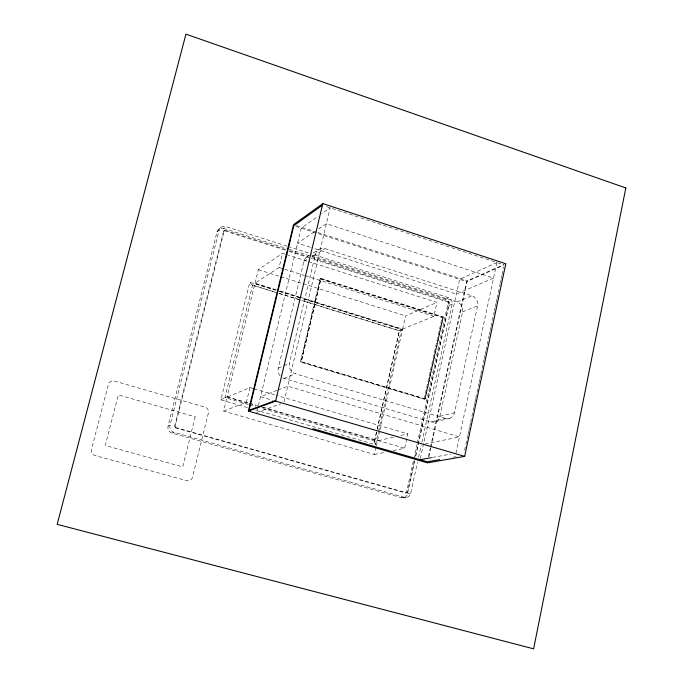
<?xml version="1.0" encoding="UTF-8"?>
<svg xmlns="http://www.w3.org/2000/svg" width="683" height="683" viewBox="0 0 683 683"><rect width="100%" height="100%" fill="white"/><g stroke="black" fill="none" stroke-linecap="round" stroke-linejoin="round"><path stroke-width="0.51" stroke-dasharray="3.42 2.56" d="M374.352 441.457L375.496 444.667L255.698 409.971M464.636 450.165L467.753 435.6M467.975 434.559L468.64 431.434M468.862 430.401L469.537 427.276M469.759 426.235L470.425 423.119M470.647 422.077L472.867 411.67M473.097 410.628L473.763 407.512M473.985 406.47L474.651 403.346M474.873 402.304L475.539 399.188M475.761 398.146L478.877 383.581M479.099 382.54L479.765 379.415M479.987 378.373L480.653 375.257M480.875 374.216L483.991 359.651M484.213 358.609L484.879 355.484M485.109 354.443L485.775 351.327M485.997 350.285L489.113 335.72M489.335 334.679L490.001 331.554M490.223 330.512L490.889 327.396M491.111 326.354L494.227 311.789M494.449 310.748L495.115 307.623M495.337 306.59L496.003 303.465M496.225 302.424L496.9 299.299M497.122 298.266L499.341 287.859M499.563 286.817L500.229 283.693M500.451 282.66L501.126 279.535M501.348 278.493L502.014 275.377M502.236 274.335L503.789 267.053M282.711 377.853A8.333 7.872 67.1 0 0 284.085 378.399L430.853 421.923L445.299 418.44A8.316 7.615 73.7 0 0 454.502 412.711L477.588 305.873A8.196 7.419 67.8 0 0 471.927 295.79L325.108 248.655A8.418 7.803 60.3 0 0 315.486 254.067L311.909 256.321M455.945 453.153L496.891 262.554L324.323 205.89M430.853 421.923A8.128 7.47 73.8 0 0 439.878 416.314L462.639 311.824A8.017 7.282 67.8 0 0 457.106 301.971L313.292 256.082A8.23 7.65 60.2 0 0 311.883 255.775M285.818 249.526L225.322 230.248A0.931 0.871 53.2 0 0 224.237 230.837L223.503 231.443L174.489 426.619A0.948 0.922 68.6 0 0 175.155 427.78L175.813 427.524L406.53 492.776A0.914 0.845 79.2 0 0 407.555 492.127L414.419 460.888M415.52 455.868L449.235 302.509A0.888 0.811 67.2 0 0 448.62 301.416L312.097 257.901M287.039 246.128L225.672 226.534A5.566 5.225 53.2 0 0 219.175 230.069L217.015 231.879L168.061 426.149A5.66 5.481 68.6 0 0 172.039 433.09L401.416 497.702A5.455 5.054 79.3 0 0 407.503 493.835L414.82 460.555M415.734 456.398L448.876 305.608A5.31 4.832 67.2 0 0 445.205 299.077L287.261 248.697M401.416 497.702L404.515 497.318A5.481 5.08 79.2 0 0 410.637 493.425L417.467 462.263M418.568 457.26L421.198 445.273M421.855 442.285L452.146 304.242A5.336 4.858 67.2 0 0 448.458 297.677L311.235 253.854M420.318 458.677L459.616 279.338L496.891 262.554M428.437 456.585L430.256 448.253M430.478 447.211L466.617 281.601L503.269 265.397M428.898 456.637L430.717 448.313M430.939 447.271L467.249 280.824L503.892 264.603M393.186 450.618L404.678 448.236L407.853 433.876L276.436 395.337M299.794 297.096L402.611 329.104L433.893 316.297L436.966 302.398L307.939 261.384M424.117 399.179L442.114 317.501L443.335 317.006L425.313 398.846L424.117 399.179L300.341 362.033L320.037 278.98L321.044 278.408L301.314 361.614L300.341 362.033M425.193 398.881L443.216 317.057M175.155 427.78L405.489 492.913A0.914 0.845 79.2 0 0 406.505 492.264L413.591 460.077M413.804 459.078L417.108 444.078M417.322 443.088L448.142 302.97A0.888 0.811 67.2 0 0 447.527 301.877L311.217 258.447M253 388.465L249.944 387.568L227.021 397.164L223.606 411.098L374.386 454.502L376.145 446.708M376.359 445.734L377.46 440.859L393.673 437.137M379.654 431.093L377.554 440.424L374.591 441.107L260.539 408.007M379.893 430.059L402.518 329.53L301.724 298.164M402.611 329.104L405.582 315.887L436.966 302.398M374.369 441.363L376.914 430.077M377.144 429.052L399.29 330.811L301.51 300.409M374.591 441.107L399.461 330.777L402.518 329.53M375.496 444.667L378.305 432.211M378.536 431.169L401.459 329.402L301.732 298.377M445.299 418.44L295.397 373.789A8.529 8.034 67.1 0 1 289.438 363.296L315.486 254.067M284 401.843L330.188 207.82L321.659 213.788M280.167 375.855A8.333 7.872 67.1 0 1 278.263 368.154L303.867 261.393A8.23 7.65 60.2 0 1 308.101 256.287M258.174 406.564L256.748 412.447L280.764 403.892M258.405 405.582L301.203 228.131L318.252 216.178M249.944 387.568L246.384 402.253L223.606 411.098M276.384 289.805L255.007 283.155L279.099 267.497L282.54 253.316L285.588 254.281M247.502 407.597L220.882 399.879L249.841 282.224L275.283 290.138M248.322 404.456L224.895 397.66L252.548 285.11L254.896 283.59L278.314 290.873M224.895 397.66L227.132 396.721L254.896 283.59M255.007 283.155L258.311 269.674L282.54 253.316M175.813 427.524A0.948 0.922 68.6 0 1 175.147 426.354L224.237 230.837M404.515 497.318L174.011 432.33A5.686 5.515 68.6 0 1 170.016 425.355L219.175 230.069M220.737 227.49L218.569 229.317M217.015 231.879A5.541 5.199 53.1 0 1 223.478 228.361L225.672 226.534M223.913 230.914L224.647 230.308M223.503 231.443A0.931 0.871 53.2 0 1 224.587 230.854L225.322 230.248M399.521 330.623L401.459 329.402M314.171 231.955L297.575 243.165L310.731 247.374M318.543 229.01L326.406 223.7L493.553 278.092L456.398 294.057L311.738 247.698M307.393 256.637L309.049 255.587M313.173 252.966L319.089 249.21M303.867 261.393L308.332 258.575M313.292 256.082L325.108 248.655M220.882 399.879L224.664 397.771M278.263 368.154L282.916 366.131M283.846 365.729L289.438 363.296M445.205 299.077L448.458 297.677M447.527 301.877L448.62 301.416M448.142 302.97L449.235 302.509M457.106 301.971L471.927 295.79M448.876 305.608L452.146 304.242M284.085 378.399L295.397 373.789M168.061 426.149L170.016 425.355M462.639 311.824L477.588 305.873M174.489 426.619L175.147 426.354M277.042 390.343L260.539 396.755L272.756 400.323M278.015 389.967L287.722 386.194L459.428 436.907L423.451 444.351M172.039 433.09L174.011 432.33M439.878 416.314L454.502 412.711M435.139 421.838L449.679 418.363M400.767 435.506L407.853 433.876M374.386 454.502L384.828 452.342M432.382 457.456L450.823 454.084M453.179 457.2L456.278 456.654M406.505 492.264L407.555 492.127M405.489 492.913L406.846 492.793M407.503 493.835L410.637 493.425M403.311 497.847L406.428 497.463M227.132 396.721L248.621 402.961M249.449 403.141L257.832 405.642M262.946 407.128L404.678 448.236M227.021 397.164L248.51 403.414M249.534 403.704L255.673 405.489M261.82 407.273L377.46 440.859M249.338 404.754L255.442 406.522M254.025 388.764L275.42 395.039M425.313 398.846L301.22 361.657L320.942 278.459L443.335 317.006M280.448 291.078L298.778 296.781M279.33 291.189L300.708 297.848M279.347 291.41L300.716 298.061M252.548 285.11L277.879 292.99M278.886 293.306L399.461 330.777M275.351 292.281L252.181 285.093L249.876 282.292M279.381 293.536L300.511 300.102M279.099 267.497L304.396 275.471M305.403 275.787L433.893 316.297M258.311 269.674L279.637 276.367M280.653 276.683L301.988 283.377M303.004 283.693L405.582 315.887M320.037 278.98L442.114 317.501M223.478 228.361L286.245 248.381M289.874 250.823L308.067 256.62M224.587 230.854L288.021 251.062M289.037 251.387L310.219 258.131M286.604 254.605L306.923 261.06M288.047 246.452L309.228 253.214M296.584 225.629L316.784 232.16M317.791 232.485L467.249 280.824M295.645 226.338L466.617 281.601M497.805 262.861L504.233 264.97M442.806 317.219L424.792 398.992L300.896 361.794L320.609 278.655L442.806 317.219M208.375 413.078L192.512 477.204A4.926 4.772 77.8 0 1 186.715 480.678L94.997 455.518A4.994 4.926 66.5 0 1 91.471 449.397L108.426 384.409A4.96 4.832 54.4 0 1 114.377 381.046L204.951 407.102A4.875 4.696 67.9 0 1 208.375 413.078M195.176 416.818L182.711 466.899L105.267 445.478L118.381 394.885L195.176 416.818"/><path stroke-width="1.02" d="M464.671 456.364L505.821 263.749L322.82 203.594L293.553 224.647L248.39 411.081L427.541 462.878L464.671 456.364L275.582 401.117L248.39 411.081M275.582 401.117L322.82 203.594M322.367 205.25L293.792 225.731L249.107 410.235L275.693 400.46M420.088 459.702L431.357 457.644M439.715 459.591L427.302 461.793L312.899 428.693M625.833 187.962L533.611 648.85L57.167 524.356L185.955 34.15L625.833 187.962"/></g></svg>
